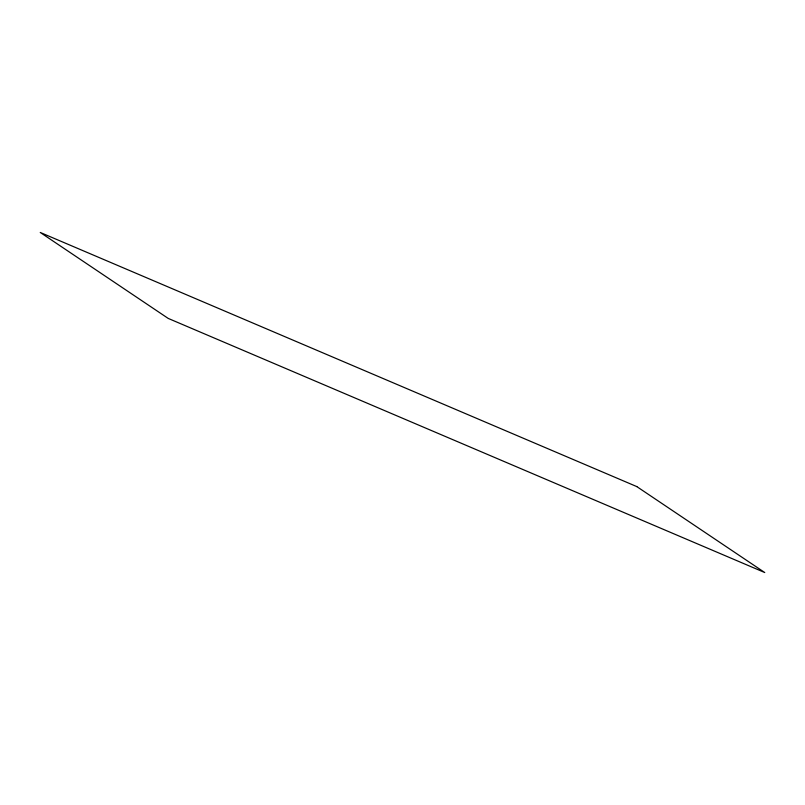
<?xml version="1.0" encoding="UTF-8"?>
<svg xmlns="http://www.w3.org/2000/svg" width="805" height="805" viewBox="0 0 805 805"><rect width="100%" height="100%" fill="white"/><g stroke="black" fill="none" stroke-linecap="round" stroke-linejoin="round"><path stroke-width="1.21" d="M636.785 486.582L40.25 232.464L168.215 318.418L764.75 572.536L636.785 486.582"/></g></svg>
